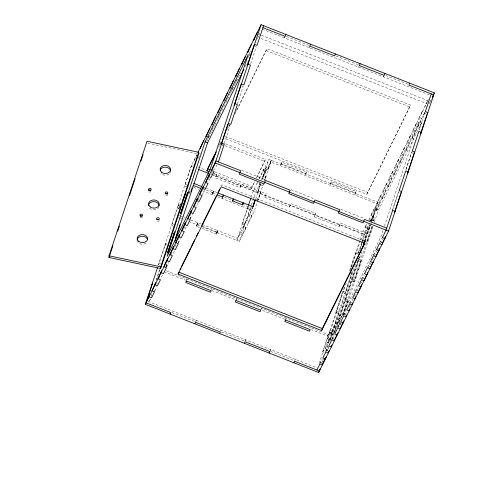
<?xml version="1.0" encoding="UTF-8"?>
<svg xmlns="http://www.w3.org/2000/svg" width="494" height="494" viewBox="0 0 494 494"><rect width="100%" height="100%" fill="white"/><g stroke="black" fill="none" stroke-linecap="round" stroke-linejoin="round"><path stroke-width="0.37" stroke-dasharray="2.47 1.85" d="M159.686 265.334L158.444 264.846L191.178 166.12L196.878 154.585M158.444 264.846L165.737 243.598L167.589 244.326M174.012 226.332L171.535 225.357L178.828 204.108L180.063 204.596M187.109 186.837L184.633 185.868L191.919 164.613L193.333 165.169M180.576 209.203L178.618 208.431L180.928 203.114M156.073 280.45L159.71 269.477M150.17 298.994L149.225 301.834L150.547 299.16M151.108 296.147L152.288 292.596M156.573 279.678L159.97 269.44M154.739 291.114L155.172 289.799M165.984 266.062L167.163 262.505M208.616 137.474L209.048 136.159M166.021 266.686L167.435 262.425M166.632 267.044L167.071 265.729L165.836 265.241M178.532 242.974L178.97 241.659L177.729 241.171M226.678 100.708L227.11 99.393M232.408 89.334L233.063 87.358L231.408 90.698M190.431 218.904L190.863 217.588L189.628 217.101M236.033 81.337L235.379 83.313L240.671 72.618M202.324 194.834L204.411 190.171M220.904 141.877L218.576 147.231M257.522 38.513L259.832 33.197M196.439 226.221L197.835 222.745L196.439 226.221L199.372 227.376M224.251 143.458L230.068 125.908L228.833 125.42M237.342 103.968L243.165 86.419L241.924 85.931M250.68 63.745L256.256 46.924L255.021 46.436M361.979 242.585L365.227 232.791L340.471 223.053L339.069 226.53L314.314 216.792L315.709 213.315L290.954 203.571L289.552 207.054L264.796 197.31L266.192 193.833L241.436 184.095L240.041 187.572L215.279 177.834L216.681 174.357L211.803 172.437M216.681 174.357L215.279 177.834M213.556 191.19L212.154 194.673L213.556 191.19L217.088 192.586M213.451 191.153L212.056 194.63L213.451 191.153L207.085 188.646M186.689 280.326L187.121 279.005L186.38 280.512M221.398 186.158L221.831 184.842L365.43 241.331M235.107 113.781L267.001 48.597L410.6 105.086L366.82 194.321L223.22 137.832M217.712 196.859L221.954 198.526L222.609 196.55L232.618 200.49M202.095 228.45L216.347 234.057L217.743 230.575L237.552 238.367L252.422 208.277L242.418 204.343M217.644 230.537L216.242 234.014L217.644 230.537L202.083 224.412M216.347 234.057L217.743 230.575M285.087 35.945L284.433 37.921L285.174 36.414M240.041 187.572L241.436 184.095M195.828 321.656L196.266 320.34L195.525 321.847L170.763 312.103M213.939 173.709L251.427 188.461L254.429 181.749M242.048 224.078L248.025 206.776L250.501 207.752L244.524 225.048L242.048 224.078L242.789 222.572L245.265 223.547L244.524 225.048M248.025 206.776L236.898 240.343L240.529 232.353L243.005 233.322L245.975 227.308L243.499 226.332L242.844 228.308L245.32 229.284L245.975 227.308M251.119 197.439L253.261 190.98L257.64 182.119M257.633 181.483L256.979 183.459L259.455 184.429L260.11 182.453M256.781 177.63L265.469 159.408L224.443 143.266M217.088 232.551L239.374 241.319L251.218 205.597M251.452 204.874L255.738 191.95L260.116 183.095M242.844 228.308L246.475 220.318L248.951 221.287L251.928 215.273L249.451 214.297L248.797 216.273L251.273 217.249L251.928 215.273M263.586 169.448L262.932 171.418L265.408 172.394L266.062 170.418L263.586 169.448L258.961 178.809M243.005 233.322L242.35 235.298L239.874 234.323M257.559 192.444L258.3 190.937L260.881 191.95L260.134 193.457L257.559 192.444L260.671 183.54M262.796 176.648L263.537 175.142L266.118 176.154L265.371 177.661L262.796 176.648L265.414 168.75L266.155 167.244L268.736 168.256L271.354 160.359L261.771 179.748M252.706 207.431L248.797 216.273M260.276 184.583L255.787 198.878M262.901 176.685L268.878 159.383L377.712 202.2L371.321 220.972M258.3 190.937L260.684 183.756M263.537 175.142L266.155 167.244M261.974 180.205L263.642 175.185M248.951 221.287L248.297 223.263L245.821 222.288M257.417 201.317L260.776 191.913L258.158 199.811M264.08 181.212L266.013 176.117L264.821 179.705M270.508 161.822L267.89 169.72L271.249 160.322L270.508 161.822L379.441 204.677L380.096 202.701L377.62 201.731L371.074 221.473M239.374 241.319L254.243 211.228L257.281 202.058M260.134 193.457L263.5 184.052M265.371 177.661L268.736 168.256M257.516 201.354L260.881 191.95M264.926 179.748L266.118 176.154M309.843 45.683L309.188 47.659L309.929 46.152M264.796 197.31L266.192 193.833M281.808 162.242L280.413 165.718L281.808 162.242L306.57 171.98L305.168 175.456L306.57 171.98M236.2 299.802L236.638 298.487L236.144 299.488M289.552 207.054L290.954 203.571M245.345 341.138L245.784 339.823L245.036 341.323L220.985 331.863M260.962 309.54L261.394 308.225L310.911 327.707L310.417 328.708M358.706 67.135L359.36 65.165M314.314 216.792L315.709 213.315M270.101 350.876L270.539 349.561L269.798 351.061M331.326 181.718L329.924 185.201L331.326 181.718L356.081 191.456L354.686 194.939L356.081 191.456M285.501 319.939L286.156 317.963L285.409 319.47L262.067 310.288M384.116 74.903L383.461 76.879L383.955 75.872M339.069 226.53L340.471 223.053M294.64 361.275L295.295 359.299L294.554 360.805M366.82 194.321L410.6 105.086M323.965 352.284L322.73 351.796L329.276 332.054L330.017 330.548L332.493 331.523L339.038 311.776L336.562 310.8L335.821 312.307L338.297 313.282L339.038 311.776M335.821 312.307L342.367 292.559L343.114 291.052L345.584 292.028L352.136 272.28L351.388 273.787L349.536 273.059M349.641 270.619L355.458 253.07L356.205 251.563L358.681 252.539L361.83 243.029M319.105 363.454L344.806 285.933M349.9 270.576L350.629 268.384M350.87 267.655L359.737 240.899M359.978 240.189L362.096 233.792L367.054 223.763M371.772 226.332L341.947 316.29L330.054 340.36L327.578 339.384L346.245 283.074M351.58 266.982L360.07 241.387M320.118 363.362L320.557 362.046L321.792 362.534M365.727 225.801L365.072 227.777L367.548 228.747L368.203 226.771L365.727 225.801L366.715 223.794M325.058 349.351L326.54 346.343L329.016 347.319L327.534 350.326L325.058 349.351L327.349 342.441L328.831 339.434L330.69 340.162M326.54 346.343L328.831 339.434M337.248 322.026L331.449 333.765L328.436 342.848L334.234 331.11L337.248 322.026L339.724 323.002L338.334 327.195M321.569 363.738L323.02 359.354M325.688 351.308L352.358 270.86M355.458 253.07L357.934 254.04L362.059 241.609M362.3 240.881L364.486 234.298L369.191 224.77M322.551 361.503L323.28 359.311M326.065 351.327L326.503 350.011L327.738 350.499M371.673 213.766L371.019 215.736L373.495 216.712L374.149 214.736L371.673 213.766L374.65 207.746L377.126 208.721L376.471 210.697L373.995 209.722L374.65 207.746M330.054 340.36L354.297 267.229M354.544 266.494L355.266 264.302M359.879 250.409L362.3 243.091M327.534 350.326L328.677 346.874M327.578 339.384L339.477 315.314L358.385 258.269M363.72 242.184L369.537 224.628M370.753 220.972L372.204 216.582L374.68 217.558L373.229 221.948M331.795 339.952L332.45 337.976L334.308 338.705M359.194 257.312L333.759 334.024A5.335 4.143 26.3 0 0 327.497 336.025L311.553 329.757M372.6 226.061L367.005 242.196L364.529 241.22L369.864 225.128M334.506 332.524L360.182 255.071M364.547 241.912L370.123 225.091M332.536 338.927L333.925 334.734L331.449 333.765M341.107 323.187L340.428 324.564L337.952 323.589L362.139 250.643M365.041 241.887L371.327 222.924M371.568 222.195L375.922 209.061L419.048 121.802L421.524 122.778L419.11 130.07M382.418 198.662L383.072 196.686L380.596 195.71L379.942 197.686L382.418 198.662L385.394 192.641L386.049 190.665L383.572 189.69L382.918 191.666L385.394 192.641M337.964 327.256L338.396 325.941L339.637 326.429M342.515 316.061L348.109 299.926L345.633 298.956L344.886 300.457L347.362 301.433M361.2 260.437L354.655 280.184L352.179 279.209L351.438 280.709L353.914 281.685L361.2 260.437L358.724 259.461L357.983 260.968L360.459 261.937M367.005 242.196L372.34 226.104M343.015 315.283L348.109 299.926M388.364 186.621L389.019 184.651L386.543 183.675L385.888 185.651L388.364 186.621L391.995 178.63L389.519 177.655L388.864 179.631L391.341 180.606M340.428 324.564L340.916 323.107M343.577 315.079L373.081 226.085M374.291 222.436L378.398 210.036L421.524 122.778M343.91 315.221L344.349 313.906L345.584 314.388M394.311 174.586L394.972 172.616L392.495 171.64L391.841 173.616L394.311 174.586L397.287 168.571L397.942 166.595L395.466 165.62L394.811 167.596L397.287 168.571M349.857 303.186L350.295 301.871L352.154 302.6M400.264 162.551L400.918 160.575L398.442 159.605L397.787 161.581L400.264 162.551L403.888 154.56L401.418 153.585L400.764 155.561L403.234 156.536M355.81 291.151L356.242 289.83L357.483 290.318M406.21 150.516L406.865 148.54L404.388 147.57L403.734 149.54L406.21 150.516L409.186 144.501L409.841 142.525L407.365 141.55L406.71 143.526L409.186 144.501M361.756 279.116L362.195 277.795L363.43 278.283M412.157 138.481L412.811 136.505L410.335 135.535L409.68 137.505L412.157 138.481L415.133 132.46L415.787 130.49L413.311 129.514L412.657 131.49L415.133 132.46M367.487 267.736L369.796 262.419M418.109 126.445L418.764 124.469L416.288 123.494L415.633 125.47L418.109 126.445L421.079 120.425L421.734 118.455L419.258 117.479L418.603 119.455L421.079 120.425M373.655 255.04L374.088 253.725L375.946 254.453M424.056 114.41L424.71 112.434L422.234 111.459L421.58 113.435L424.056 114.41L424.716 113.07M383.017 230.494L381.078 236.33L337.952 323.589M384.468 226.116L419.048 121.802M379.602 243.005L381.689 238.349M424.556 107.42L428.181 99.424L427.526 101.4M392.119 211.154L398.423 192.135L400.282 192.87M405.938 169.467L411.521 152.646L413.373 153.375M419.036 129.971L424.612 113.151L425.847 113.639M392.749 209.586L398.794 191.345M406.049 169.467L411.854 151.954M430.225 101.715L431.676 98.349M196.884 155.221L194.241 160.569L194.895 158.599L196.754 159.327M207.943 138.172L208.937 136.171M212.574 128.811L213.235 127.477M218.521 116.775L220.176 113.435M236.367 80.67L237.027 79.33M248.927 55.26L250.575 51.919M198.366 158.204L199.36 156.197M206.628 141.488L211.586 131.453M211.92 130.787L214.563 125.439M214.89 124.772L217.533 119.418M217.866 118.751L221.503 111.397M221.831 110.73L230.093 94.014M230.426 93.341L235.051 83.98M248.272 57.236L250.254 53.222L249.013 52.735M245.265 66.567L247.642 61.756M178.828 204.108L178.087 205.609L180.563 206.585M181.026 203.151L178.723 208.474L180.372 205.127M178.618 208.431L180.273 205.09M188.788 193.432L189.782 191.425M188.794 194.068L190.116 191.394M191.771 188.047L192.765 186.04M165.737 243.598L164.99 245.104L166.849 245.833M219.231 145.261L220.571 142.55M228.629 126.236L229.309 124.865M236.441 110.434L267.001 48.597M227.296 129.589L229.673 124.778M170.961 254.614L171.98 252.551M174.697 247.056L176.395 243.616M178.427 239.497L179.446 237.435M183.861 228.5L184.88 226.443M190.314 215.446L190.993 214.075M198.125 199.644L199.823 196.211M207.974 179.717L208.993 177.661M211.031 173.536L212.049 171.474M154.511 291.139L156.826 286.458M162.446 275.09L161.124 277.764L158.648 276.788M166.41 267.063L168.726 262.388M174.339 251.02L173.017 253.694L171.782 253.206M178.309 242.992L180.619 238.312M186.238 226.944L184.917 229.624L182.44 228.648M190.202 218.922L192.518 214.242M198.465 202.207L196.816 205.547L195.575 205.066M210.364 178.136L208.709 181.477L207.474 180.989M217.027 164.656L214.655 169.442L213.42 168.954M221.954 198.526L222.454 197.526M222.553 197.563L222.059 198.569L241.764 206.319M231.859 202.423L232.606 200.916M256.435 177.686L265.469 159.408M251.427 188.461L254.774 181.687M259.294 178.779L268.878 159.383M261.431 179.779L266.062 170.418M262.654 185.516L263.148 184.515M211.383 289.75L211.883 288.749L164.842 270.243M252.323 208.24L252.817 207.239M220.528 331.085L221.022 330.078M260.653 309.732L261.394 308.225M377.62 201.731L380.596 195.71M383.572 189.69L386.543 183.675M389.519 177.655L392.495 171.64M395.466 165.62L398.442 159.605M401.418 153.585L404.388 147.57M407.365 141.55L410.335 135.535M413.311 129.514L416.288 123.494M419.258 117.479L422.234 111.459M369.037 219.75L427.199 102.067M360.651 239.967L368.468 224.153M370.167 220.713L372.204 216.582M424.71 112.434L371.173 220.756L368.697 219.781M429.008 103.74L430.33 101.066M367.548 228.747L364.572 234.767L213.241 175.234M371.179 221.392L373.495 216.712M376.471 210.697L379.441 204.677M362.787 241.628L370.945 225.122M372.982 220.997L374.68 217.558M357.934 254.04L358.681 252.539M364.529 241.22L365.27 239.714L367.746 240.689M345.584 292.028L344.843 293.535L342.367 292.559M353.914 281.685L354.655 280.184M327.497 336.025L328.244 334.524A5.335 4.143 26.3 0 1 333.178 332.153M322.73 351.796L323.471 350.295L325.947 351.265M337.68 327.145L339.724 323.002M319.896 363.386L322.205 358.706M325.842 351.345L328.152 346.665M331.789 339.31L334.105 334.629M337.735 327.275L340.385 321.927M343.688 315.24L345.998 310.559M349.635 303.205L351.95 298.524M355.581 291.17L357.897 286.489M361.534 279.135L363.843 274.454M373.427 255.065L375.743 250.384M332.962 339.681L335.006 335.537M345.183 314.944L346.881 311.51M348.918 307.385L349.937 305.323M350.277 304.637L352.994 299.142M354.352 296.394L355.371 294.331M357.069 290.898L358.768 287.459M360.466 284.025L361.485 281.963M362.843 279.215L364.881 275.096M367.937 268.909L370.994 262.728M372.353 259.98L376.768 251.045M377.107 250.359L378.799 246.926M380.497 243.486L382.875 238.676M147.706 143.118L197.137 153.665M286.501 36.5L309.139 45.405M336.019 55.983L358.65 64.887M385.53 75.459L408.168 84.363M262.147 29.152L430.502 95.379M261.375 35.198L427.582 100.585M257.318 34.438L259.177 35.173M260.906 38.433L427.112 103.814M266.346 50.573L409.946 107.062M249.668 50.765L250.909 51.253M225.313 136.418L367.474 192.345M281.067 163.742L305.823 173.487M330.579 183.225L355.34 192.963M220.954 144.125L264.815 161.377M222.288 145.168L223.523 145.656M375.922 209.061L378.398 210.036M265.414 168.75L267.995 169.763M371.821 219.972L374.291 220.942M198.489 152.825L200.348 153.554M241.69 170.307L265.327 179.612M291.12 189.758L314.048 198.773M340.551 209.203L364.195 218.502M260.177 184.546L262.752 185.559M214.594 171.739L252.082 186.485M197.878 166.96L206.233 170.245M191.178 166.12L192.592 166.676M212.401 174.468L364.486 234.298M210.456 174.135L212.544 174.956M380.04 241.69L381.893 242.418M256.3 199.082L258.263 199.848M204.257 187.535L206.375 188.368M206.344 190.153L212.809 192.697M212.797 193.123L216.434 194.556M247.284 208.283L249.76 209.252M193.66 187.393L198.613 189.344M202.25 190.777L214.884 195.741M241.862 206.356L254.243 211.228M185.374 184.361L187.85 185.336M368.141 265.76L370 266.494M178.13 214.995L179.55 215.551M180.254 215.829L185.207 217.774M190.863 220.003L201.373 224.134M197.094 224.251L202.145 226.24M202.855 226.518L217.002 232.081M177.476 216.971L178.896 217.527M179.6 217.805L183.842 219.472M188.794 221.423L200.718 226.11M201.429 226.388L216.989 232.513M172.283 223.85L173.518 224.338M339.477 315.314L341.947 316.29M340.94 319.433L339.088 318.698L338.341 320.205L340.199 320.933M334.234 331.11L335.475 331.598M159.185 263.345L161.662 264.321M329.276 332.054L331.752 333.024M212.587 289.027L260.69 307.947M311.603 327.979L328.244 334.524M164.094 271.743L185.682 280.24M211.846 290.528L235.897 299.994M327.349 342.441L329.202 343.176M155.672 282.809L157.53 283.537M147.99 301.346L317.58 368.067M270.502 351.339L293.844 360.527M150.942 191.524A1.334 1.025 2.6 0 1 149.657 192.067A1.334 1.025 2.6 0 1 148.484 191.351M167.762 194.617A1.334 1.025 2.6 0 1 166.447 195.636A1.334 1.025 2.6 0 1 165.101 194.599M158.982 206.838A5.335 4.1 2.6 0 1 153.887 209.833A5.335 4.1 2.6 0 1 148.682 206.751M159.21 220.429A1.334 1.025 2.6 0 1 157.895 221.442A1.334 1.025 2.6 0 1 156.542 220.41M142.352 217.379A1.334 1.025 2.6 0 1 140.864 217.848A1.334 1.025 2.6 0 1 139.858 216.847M146.101 243.159A5.224 4.014 2.6 0 1 137.326 241.288M170.331 172.258A5.224 4.014 2.6 0 1 169.831 173.227M169.01 174.049A5.224 4.014 2.6 0 1 160.778 173.153M197.199 224.288L196.544 226.264L197.94 222.788L197.199 224.288"/><path stroke-width="0.74" d="M108.989 257.485L109.063 255.781L147.033 141.253L198.712 152.282L198.637 153.986L160.667 268.514L108.989 257.485L112.86 245.814M160.667 268.514L160.741 266.803L198.712 152.282M117.696 231.223L119.387 226.116M129.545 195.476L135.109 178.698M140.913 161.192L143.087 154.628M197.872 152.578L261.073 24.7L434.374 92.878L388.55 231.099L318.655 372.519L145.353 304.341L157.475 267.773M200.842 146.564L200.187 148.533L203.818 140.543M206.795 134.529L206.14 136.498L209.765 128.508M205.096 141.858L167.126 256.386L210.253 169.127L248.223 54.599L205.096 141.858L207.573 142.834L243.906 69.314M212.741 122.487L212.087 124.463L215.717 116.473M175.58 237.842L177.278 232.723M177.519 231.995L180.187 223.949M190.851 191.796L192.036 188.208M174.919 241.313L207.573 142.834M218.688 110.452L218.033 112.428L221.664 104.438M224.634 98.417L223.98 100.393L227.611 92.403M230.587 86.382L229.932 88.358L233.557 80.368M236.533 74.347L235.879 76.323L239.51 68.326M242.48 62.312L241.825 64.288L245.456 56.291M208.987 171.764L206.863 170.93L207.517 168.954L210.351 170.066M248.433 50.277L247.778 52.253L251.403 44.256M254.379 38.242L253.725 40.218L257.355 32.221M178.05 274.077L221.176 186.818L364.776 243.307L321.65 330.566L178.05 274.077L178.704 272.101L322.304 328.59L364.751 242.708M145.353 304.341L215.248 162.921L261.073 24.7M218.379 161.921L224.27 144.149L221.794 143.174L221.046 144.68L227.592 124.933L228.339 123.432L230.815 124.402L237.361 104.66L234.885 103.684L234.144 105.185L240.689 85.443L241.43 83.937L243.906 84.912L250.452 65.165L247.976 64.189L247.235 65.696L253.78 45.948L254.527 44.448L257.004 45.417L263.549 25.676M222.701 197.02L223.356 195.05M223.455 195.087L222.8 197.063L217.039 194.797M285.828 34.438L285.174 36.414L262.894 27.645M232.705 200.959L233.359 198.983L253.064 206.733M242.505 204.812L243.159 202.836M243.264 202.88L242.61 204.856L232.606 200.916L233.261 198.94L217.798 192.864M248.501 205.337L250.884 198.162M252.798 206.801L254.941 200.342M252.94 206.727L255.04 200.379M253.027 206.85L255.447 199.551M310.584 44.182L309.929 46.152L334.691 55.896L335.346 53.92M360.101 63.658L359.447 65.634L384.209 75.372L384.863 73.396M321.65 330.566L322.304 328.59M409.619 83.14L408.964 85.11L433.72 94.854L432.367 97.59M318.655 372.519L319.624 369.592M320.131 368.82L319.402 371.013L294.64 361.275L293.899 362.775M323.027 363.022L322.372 364.998L319.902 364.022L316.926 370.037M363.318 244.876L364.041 242.684M362.602 247.76L364.3 242.64M364.072 244.808L364.8 242.616M328.979 350.987L328.325 352.957L325.849 351.987L322.872 358.002L325.348 358.977L326.003 357.001L323.36 362.349M331.949 344.966L331.295 346.942L328.819 345.967L331.795 339.952L334.271 340.922L334.926 338.952M340.872 326.911L340.218 328.887L337.742 327.911L334.771 333.932L337.248 334.907L337.902 332.931L335.259 338.279M346.825 314.876L346.171 316.852L343.694 315.876L340.718 321.897L343.194 322.872L343.849 320.896L341.206 326.244M349.795 308.861L349.141 310.837L346.665 309.862L349.641 303.841L352.117 304.817L352.772 302.841M358.718 290.805L358.064 292.781L355.587 291.806L352.617 297.826L355.093 298.796L355.748 296.826L354.426 299.5M373.371 261.375L372.939 262.691L370.463 261.715L373.433 255.701L375.909 256.676L379.54 248.68L378.886 250.656L376.409 249.68L379.386 243.666L381.862 244.641L385.487 236.645L384.832 238.621L382.356 237.645L386.073 230.124L392.619 210.376L395.095 211.352L394.354 212.858L400.659 193.839M431.243 93.879L425.353 111.65L427.829 112.626L427.088 114.126M413.991 153.622L407.445 173.363L408.192 171.863L405.716 170.887L399.171 190.635L401.647 191.604L400.9 193.111M426.847 114.861L420.542 133.874L421.283 132.367L418.807 131.392L412.262 151.139L414.738 152.115L414.244 153.115M183.898 197.094L185.219 194.42M182.916 199.737L184.565 196.396M207.857 168.275L214.878 154.06M206.863 170.93L216.236 151.973M151.899 284.593L152.64 283.093L146.094 302.834L170.856 312.579L170.109 314.079M146.749 300.858L149.725 294.844L149.071 296.82L151.547 297.789L154.517 291.775L152.041 290.799L155.672 282.809L155.017 284.785L157.493 285.754L160.47 279.74L157.994 278.764L161.618 270.774L160.964 272.75L163.44 273.719L166.416 267.705L163.94 266.729L164.595 264.753L167.571 258.739L166.916 260.709L169.393 261.684L172.363 255.67L169.887 254.694L173.518 246.704L172.863 248.673L175.339 249.649L178.315 243.628L175.839 242.659L176.494 240.683L179.464 234.662L178.809 236.638L181.286 237.614L184.262 231.593L181.786 230.624L182.44 228.648L185.417 222.627L184.762 224.603L187.238 225.579L190.209 219.558L187.732 218.589L191.363 210.592L190.709 212.568L193.185 213.544L196.161 207.523L193.685 206.548L197.31 198.557L196.655 200.533L199.131 201.509L202.108 195.488L199.632 194.513L200.286 192.543L203.262 186.522L202.608 188.498L205.078 189.474L208.054 183.453L205.578 182.477L209.209 174.487L208.554 176.463L211.031 177.432L214.001 171.418L211.525 170.442L215.903 160.945L240.658 170.683L239.263 174.166L264.018 183.904L265.414 180.427L290.176 190.165L288.774 193.642L313.536 203.386L314.931 199.903L339.687 209.647L338.291 213.124L363.047 222.862L364.449 219.385L386.728 228.148M180.063 269.353L180.742 267.983M181.422 266.606L190.252 248.741M190.931 247.371L194.667 239.812M196.365 236.373L198.063 232.94M201.799 225.381L211.982 204.769M212.661 203.392L216.397 195.84M218.095 192.401L219.793 188.967M194.871 323.817L195.612 322.316L220.367 332.054L219.626 333.561M244.382 343.299L245.129 341.792L269.885 351.537L269.144 353.037M432.349 96.978L434.374 92.878M359.052 290.139L361.694 284.791L361.04 286.761L358.564 285.791L361.54 279.771L364.016 280.746L367.641 272.75L366.986 274.726L364.51 273.756L367.487 267.736L369.963 268.711L372.933 262.055M109.063 255.781L160.741 266.803M215.248 162.921L388.55 231.099M198.619 169.479L209.061 173.592M193.747 183.398L201.527 186.46M193.092 185.374L200.873 188.436M165.478 193.876A1.334 1.025 2.6 0 1 167.361 193.895M148.484 205.689A5.335 4.1 2.6 0 1 153.739 201.632A5.335 4.1 2.6 0 1 159.142 205.776M148.75 190.357A1.334 1.025 2.6 0 1 150.855 190.499M156.919 219.688A1.334 1.025 2.6 0 1 158.802 219.7M140.234 216.125A1.334 1.025 2.6 0 1 142.124 216.144M137.134 240.245A5.224 4.014 2.6 0 1 141.605 236.299A5.224 4.014 2.6 0 1 147.385 239.287M160.204 170.097A5.224 4.014 2.6 0 1 165.879 167.2A5.224 4.014 2.6 0 1 170.492 171.22M174.061 233.254L167.515 253.002L174.802 231.748L174.061 233.254M187.152 193.765L180.606 213.507L187.893 192.259L187.152 193.765M186.466 280.981L185.725 282.488L210.481 292.226L211.228 290.719L186.466 280.981M235.984 300.463L235.243 301.964L259.998 311.708L260.739 310.201L235.984 300.463M285.501 319.939L284.754 321.446L309.516 331.184L310.257 329.677L285.501 319.939M148.947 190.097A1.334 1.025 2.6 0 0 151.133 189.566A1.334 1.025 2.6 0 0 149.398 188.362A1.334 1.025 2.6 0 0 148.947 190.097M165.583 193.623A1.334 1.025 2.6 0 0 167.799 193.179A1.334 1.025 2.6 0 0 166.145 191.913A1.334 1.025 2.6 0 0 165.583 193.623M161.705 172.283A5.224 4.014 2.6 0 0 170.411 170.554A5.224 4.014 2.6 0 0 163.928 165.583A5.224 4.014 2.6 0 0 161.705 172.283M150.17 206.9A5.335 4.1 2.6 0 0 159.056 205.133A5.335 4.1 2.6 0 0 152.442 200.058A5.335 4.1 2.6 0 0 150.17 206.9M138.789 241.393A5.224 4.014 2.6 0 0 147.496 239.664A5.224 4.014 2.6 0 0 141.012 234.693A5.224 4.014 2.6 0 0 138.789 241.393M157.024 219.429A1.334 1.025 2.6 0 0 159.247 218.99A1.334 1.025 2.6 0 0 157.592 217.718A1.334 1.025 2.6 0 0 157.024 219.429M140.339 215.872A1.334 1.025 2.6 0 0 142.562 215.427A1.334 1.025 2.6 0 0 140.907 214.161A1.334 1.025 2.6 0 0 140.339 215.872"/></g></svg>
